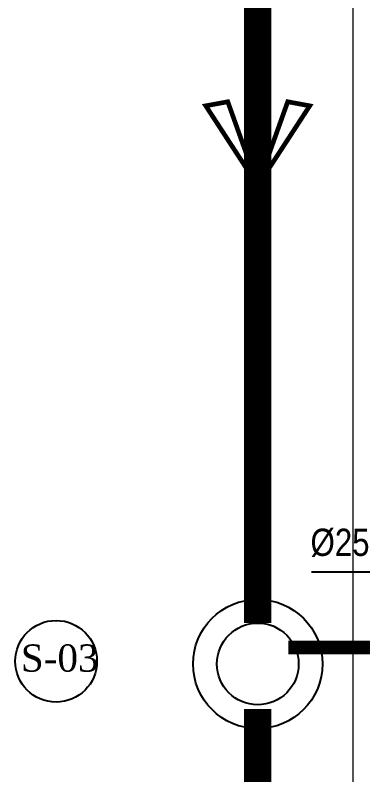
# Model space of a CAD drawing. Header units: inches. Extents: x 5899882 to 5988838, y -468923 to -96891.
# Drawn here: x 5955120 to 5957669, y -147274 to -141695 of the extents above; entities that cross this region are included whole.
import ezdxf

# ---------------------------------------------------------------- set-up
doc = ezdxf.new("R2010")
doc.units = ezdxf.units.IN
doc.header["$MEASUREMENT"] = 0
doc.linetypes.add('1', pattern=[0])
doc.linetypes.add('CONTINOUS', pattern=[0])
for name, color, linetype in [('0 - SLC- 900mmx 450mm Drainage chamber FOR ETP', 200, 'Continuous'), ('0 slc Sewage flow', 3, 'Continuous'), ('0- SLC ARCH LAYOUT', 7, 'Continuous'), ('0-SLC RCC GR. FLOOR', 7, 'Continuous'), ('0-SLC-100 MM Soil Ex.hor.line', 190, 'Continuous'), ('0-SLC-DOMESTIC LINE', 5, 'DOMESTIC_LINE'), ('0-SLC-DRAINAGE CHAMBER', 1, 'Continuous'), ('0-SLC-DRAINAGE LINE FOR ETP', 1, 'CONTINOUS'), ('colaum1', 42, 'Continuous')]:
    doc.layers.add(name, color=color, linetype=linetype)
for name, color, linetype, lineweight in [('ARLC-ELE0', 8, 'Continuous', 9), ('ARLC-FURN', 8, 'Continuous', 9), ('ARLC-HATCH-C', 8, 'Continuous', 5), ('SL- Drainage Line', 30, 'Continuous', 30)]:
    doc.layers.add(name, color=color, linetype=linetype, lineweight=lineweight)
doc.styles.add('ARIAL', font='tahoma.ttf')
doc.styles.get("Standard").update_dxf_attribs({"font": 'arial.ttf'})
doc.styles.add('swis cn bt', font='swissc.ttf')
doc.linetypes.add('DOMESTIC_LINE', pattern='A,0.5,-0.2,["DWS",ARIAL,S=0.1,R=0,X=-0.1,Y=-0.05],-0.25', length=0.95)
doc.dimstyles.new('SLC', dxfattribs={"dimtxt": 200, "dimasz": 150, "dimexe": 100, "dimexo": 0, "dimgap": 50, "dimtad": 1, "dimdec": 0, "dimrnd": 5, "dimzin": 1, "dimdsep": 46, "dimtxsty": 'swis cn bt', "dimblk": 'OBLIQUE', "dimcen": 60, "dimdle": 100, "dimclrd": 256, "dimclre": 256, "dimclrt": 256, "dimazin": 0, "dimtfac": 1, "dimtdec": 0, "dimtofl": 0, "dimtmove": 0, "dimatfit": 3, "dimfxl": 0.18, "dimtolj": 1, "dimtzin": 0, "dimarcsym": 0})

# ---------------------------------------------------------------- blocks, each defined once
blk = doc.blocks.new('A$C3F525F3E')
at = {"layer": 'colaum1', "ltscale": 0.1}
h = blk.add_hatch(color=256, dxfattribs=at)
h.paths.add_polyline_path([(34045, -40175), (34795, -40175), (34795, -39825), (34245, -39825), (34045, -39825)])
h.paths.add_polyline_path([(11933.1, -19024), (11933.1, -19406.9), (12977.2, -19406.9), (12977.2, -19024)], flags=24)
h.paths.add_polyline_path([(11921.5, -32842.1), (11921.5, -33225), (12993.4, -33225), (12993.4, -32842.1)], flags=24)
h.paths.add_polyline_path([(11921.5, -39616.9), (11921.5, -40000), (12991.7, -40000), (12991.7, -39616.9)], flags=24)
blk = doc.blocks.new('gr.floor')
at = {"layer": 'ARLC-HATCH-C', "ltscale": 0.1}
h = blk.add_hatch(color=256, dxfattribs=at)
h.paths.add_polyline_path([(34045, -40175), (34795, -40175), (34795, -39825), (34245, -39825), (34045, -39825)])
h.paths.add_polyline_path([(11933.1, -19024), (11933.1, -19406.9), (12977.2, -19406.9), (12977.2, -19024)], flags=24)
h.paths.add_polyline_path([(11921.5, -32842.1), (11921.5, -33225), (12993.4, -33225), (12993.4, -32842.1)], flags=24)
h.paths.add_polyline_path([(11921.5, -39616.9), (11921.5, -40000), (12991.7, -40000), (12991.7, -39616.9)], flags=24)
at = {"layer": 'ARLC-ELE0'}
blk.add_line((12415, -41175), (12415, -26025), dxfattribs=at)
at = {"layer": 'ARLC-FURN', "insert": (11690.9, -37758.4), "char_height": 0.2, "width": 58.389, "attachment_point": 1, "rotation": 270}
blk.add_mtext('s', dxfattribs=at)
blk = doc.blocks.new('DDDDDDDDDDDD')
at = {"layer": '0-SLC-DRAINAGE CHAMBER', "color": 20}
for radius in [474.5, 300]:
    blk.add_circle((0, 0), radius, dxfattribs=at)
blk = doc.blocks.new('2549')
at = {"layer": 'SL- Drainage Line', "color": 3, "lineweight": 0, "const_width": 0.0343}
for points in [[(0, 0), (-0.5863, 0.3813), (-0.6162, 0.2198), (0, 0)], [(0, 0), (-0.5863, -0.3813), (-0.6162, -0.2198), (0, 0)]]:
    blk.add_lwpolyline(points, dxfattribs=at)
blk = doc.blocks.new('_OBLIQUE')
at = {"color": 0, "linetype": 'ByBlock'}
blk.add_line((-0.5, -0.5), (0.5, 0.5), dxfattribs=at)

msp = doc.modelspace()

# ---------------------------------------------------------------- block references
at = {"layer": '0- SLC ARCH LAYOUT'}
msp.add_blockref('gr.floor', (5945183.9, -107014.5), dxfattribs=at)

# ---------------------------------------------------------------- next in the draw order: linework, layer by layer
at = {"layer": '0-SLC-100 MM Soil Ex.hor.line', "const_width": 100}
msp.add_lwpolyline([(5957948.9, -146339.5), (5957123.9, -146339.5)], dxfattribs=at)
at = {"layer": '0-SLC-DRAINAGE CHAMBER', "color": 20}
msp.add_circle((5955419.5, -146440), 300, dxfattribs=at)
at = {"layer": '0-SLC-DRAINAGE LINE FOR ETP', "color": 1, "linetype": 'ByBlock', "lineweight": 30, "ltscale": 0.3, "const_width": 200}
for points in [[(5956898.9, -146159.5), (5956898.9, -139883.5)], [(5956898.9, -146789.5), (5956897.7, -148389.4)]]:
    msp.add_lwpolyline(points, dxfattribs=at)

# ---------------------------------------------------------------- next in the draw order: block references
at = {"layer": '0 - SLC- 900mmx 450mm Drainage chamber FOR ETP'}
msp.add_blockref('DDDDDDDDDDDD', (5956898.9, -146459.5), dxfattribs=at)
at = {"layer": '0 slc Sewage flow', "xscale": -1000, "yscale": 1000, "zscale": 1000, "rotation": 90}
msp.add_blockref('2549', (5956898.9, -142946.5), dxfattribs=at)
at = {"layer": '0-SLC RCC GR. FLOOR', "color": 1}
msp.add_blockref('A$C3F525F3E', (5945183.9, -107014.5), dxfattribs=at)

# ---------------------------------------------------------------- next in the draw order: texts
at = {"layer": '0-SLC-DOMESTIC LINE', "linetype": '1', "insert": (5957286, -145466), "char_height": 200, "width": 687.595, "attachment_point": 1}
msp.add_mtext('{\\fSwis721 Cn BT|b0|i0|c0|p34;%%C25MM}', dxfattribs=at)
at = {"layer": '0-SLC-DRAINAGE CHAMBER', "color": 0, "insert": (5955160.6, -146315.9), "char_height": 200, "attachment_point": 1, "rotation": 0.0067}
msp.add_mtext('{\\fTimes New Roman|b0|i0|c0|p18;S-03}', dxfattribs=at)

# ---------------------------------------------------------------- next in the draw order: leaders
at = {"layer": '0-SLC-DOMESTIC LINE', "linetype": '1'}
msp.add_leader([(5958643.9, -146689.5), (5958398.9, -145786), (5957292.5, -145786)], dimstyle='SLC', override={"dimgap": 50, "dimtad": 0, "dimfxlon": 1}, dxfattribs=at)

doc.saveas('drawing.dxf')
